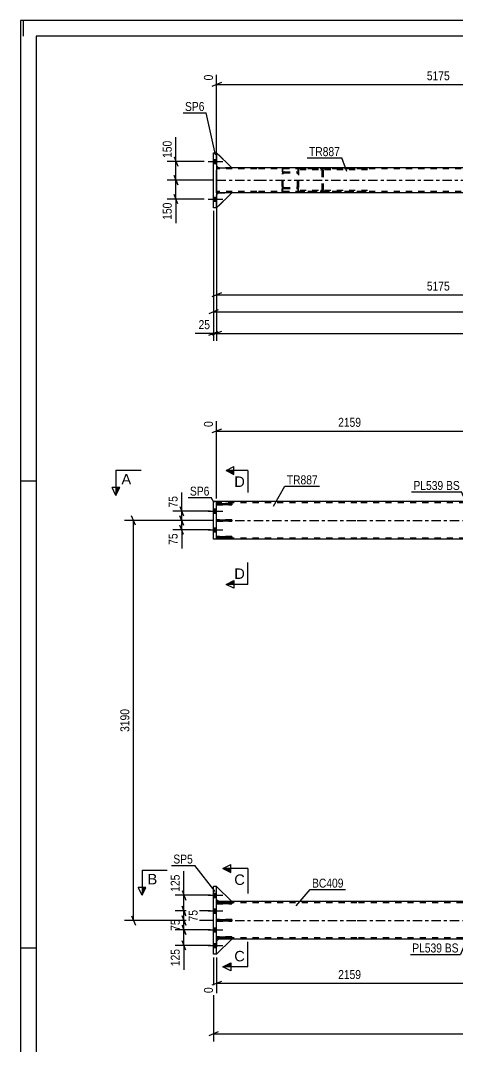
# Model space of a CAD drawing. Header units: millimetres. Extents: x -63 to 778, y -435 to 159.
# Drawn here: x -62.6 to 76.9, y -167.8 to 159.5 of the extents above; entities that cross this region are included whole.
import ezdxf

# ---------------------------------------------------------------- set-up
doc = ezdxf.new("R2010")
doc.units = ezdxf.units.MM
doc.linetypes.add('DXK_LINE_DOT2', pattern=[3.9198, 1.9599, -1.9599])
doc.linetypes.add('DXK_LINE_DOT3', pattern=[5.9187, 2.979, -0.9799, 0.9799, -0.9799])
doc.styles.add('Arial', font='ARIAL.TTF', dxfattribs={"height": 0.2})
doc.styles.add('Arial Narrow', font='ARIALN.TTF', dxfattribs={"height": 0.2})

# ---------------------------------------------------------------- blocks, each defined once
blk = doc.blocks.new('Unknown-570387995-1162')
at = {"color": 5, "linetype": 'Continuous'}
for p, q in [((778.37, 159.5), (-62.63, 159.5)), ((-62.63, 159.5), (-62.63, -434.5)), ((-61.63, 154.5), (-61.63, 159.5)), ((773.37, 154.5), (-57.63, 154.5)), ((-57.63, 154.5), (-57.63, -429.5)), ((-57.63, 12.5), (-62.63, 12.5)), ((-57.63, -136.5), (-62.63, -136.5))]:
    blk.add_line(p, q, dxfattribs=at)
blk = doc.blocks.new('Bolt-570387995-1430 - 1399')
at = {"linetype": 'Continuous'}
for points in [[(-1, -118.94), (-1, -120.26), (0, -120.26), (0, -118.94)], [(-1, -118.94), (-1, -120.26), (0, -120.26), (0, -118.94)], [(-1, -118.94), (-1, -120.26), (0, -120.26), (0, -118.94)], [(-1, -123.94), (-1, -125.26), (0, -125.26), (0, -123.94)], [(-1, -123.94), (-1, -125.26), (0, -125.26), (0, -123.94)], [(-1, -129.94), (-1, -131.26), (0, -131.26), (0, -129.94)], [(-1, -129.94), (-1, -131.26), (0, -131.26), (0, -129.94)], [(-1, -134.94), (-1, -136.26), (0, -136.26), (0, -134.94)], [(-1, -134.94), (-1, -136.26), (0, -136.26), (0, -134.94)], [(-1, -134.94), (-1, -136.26), (0, -136.26), (0, -134.94)]]:
    blk.add_hatch(color=1, dxfattribs=at).paths.add_polyline_path(points)
at = {"color": 1, "linetype": 'Continuous'}
for p, q in [((-2.76, -119.6), (2, -119.6)), ((-2.76, -119.6), (2, -119.6)), ((-2.76, -119.6), (2, -119.6)), ((-1, -118.94), (0, -118.94)), ((-1, -118.94), (0, -118.94)), ((-1, -118.94), (0, -118.94)), ((-1, -120.26), (0, -120.26)), ((-1, -120.26), (0, -120.26)), ((-1, -120.26), (0, -120.26)), ((-1, -123.94), (0, -123.94)), ((-1, -123.94), (0, -123.94)), ((-2.76, -124.6), (2, -124.6)), ((-2.76, -124.6), (2, -124.6)), ((-1, -125.26), (0, -125.26)), ((-1, -125.26), (0, -125.26)), ((-2.76, -130.6), (2, -130.6)), ((-2.76, -130.6), (2, -130.6)), ((-1, -129.94), (0, -129.94)), ((-1, -129.94), (0, -129.94)), ((-1, -131.26), (0, -131.26)), ((-1, -131.26), (0, -131.26)), ((-2.76, -135.6), (2, -135.6)), ((-2.76, -135.6), (2, -135.6)), ((-2.76, -135.6), (2, -135.6)), ((-1, -134.94), (0, -134.94)), ((-1, -134.94), (0, -134.94)), ((-1, -134.94), (0, -134.94)), ((-1, -136.26), (0, -136.26)), ((-1, -136.26), (0, -136.26)), ((-1, -136.26), (0, -136.26))]:
    blk.add_line(p, q, dxfattribs=at)
blk = doc.blocks.new('Bolt-570387995-1431 - 1399')
at = {"linetype": 'Continuous'}
for points in [[(-1, 3.66), (-1, 2.34), (0, 2.34), (0, 3.66)], [(-1, 3.66), (-1, 2.34), (0, 2.34), (0, 3.66)], [(-1, -2.34), (-1, -3.66), (0, -3.66), (0, -2.34)], [(-1, -2.34), (-1, -3.66), (0, -3.66), (0, -2.34)]]:
    blk.add_hatch(color=1, dxfattribs=at).paths.add_polyline_path(points)
at = {"color": 1, "linetype": 'Continuous'}
for p, q in [((-1, 3.66), (0, 3.66)), ((-1, 3.66), (0, 3.66)), ((-2.76, 3), (2, 3)), ((-2.76, 3), (2, 3)), ((-1, 2.34), (0, 2.34)), ((-1, 2.34), (0, 2.34)), ((-2.76, -3), (2, -3)), ((-2.76, -3), (2, -3)), ((-1, -2.34), (0, -2.34)), ((-1, -2.34), (0, -2.34)), ((-1, -3.66), (0, -3.66)), ((-1, -3.66), (0, -3.66))]:
    blk.add_line(p, q, dxfattribs=at)
blk = doc.blocks.new('Part-570387995-1521 - 1399')
at = {"color": 2, "linetype": 'Continuous'}
for p, q in [((0, -134.2), (0.6, -133.6)), ((0, -138.4), (4.8, -133.6)), ((4.8, -133.6), (0.6, -133.6))]:
    blk.add_line(p, q, dxfattribs=at)
at = {"color": 7, "linetype": 'DXK_LINE_DOT2'}
blk.add_line((0, -138.4), (0, -134.2), dxfattribs=at)
blk = doc.blocks.new('Part-570387995-1526 - 1399')
at = {"color": 7, "linetype": 'DXK_LINE_DOT2'}
for p, q in [((4.8, 5.41), (0, 5.41)), ((0, 5.41), (0, 4.93)), ((0, 4.93), (4.8, 4.93)), ((0.6, 4.93), (0.6, 5.41)), ((4.8, 4.93), (4.8, 5.41))]:
    blk.add_line(p, q, dxfattribs=at)
blk = doc.blocks.new('Part-570387995-1529 - 1399')
at = {"color": 2, "linetype": 'Continuous'}
for p, q in [((0, 5.41), (4.8, 5.41)), ((0, 5.41), (0, 4.93)), ((4.8, 4.93), (0, 4.93)), ((4.8, 5.41), (4.8, 4.93))]:
    blk.add_line(p, q, dxfattribs=at)
at = {"color": 7, "linetype": 'DXK_LINE_DOT2'}
blk.add_line((0.6, 4.93), (0.6, 5.41), dxfattribs=at)
blk = doc.blocks.new('Part-570387995-1530 - 1399')
at = {"color": 2, "linetype": 'Continuous'}
for p, q in [((0, 0.24), (4.8, 0.24)), ((0, 0.24), (0, -0.24)), ((4.8, 0.24), (4.8, -0.24)), ((4.8, -0.24), (0, -0.24))]:
    blk.add_line(p, q, dxfattribs=at)
at = {"color": 7, "linetype": 'DXK_LINE_DOT2'}
blk.add_line((0.6, -0.24), (0.6, 0.24), dxfattribs=at)
blk = doc.blocks.new('Part-570387995-1548 - 1399')
at = {"color": 2, "linetype": 'Continuous'}
for p, q in [((44.8, 6), (0, 6)), ((201.04, 6), (44.9, 6)), ((44.8, -6), (0, -6)), ((84.9, -6), (44.9, -6))]:
    blk.add_line(p, q, dxfattribs=at)
at = {"color": 7, "linetype": 'DXK_LINE_DOT2'}
for p, q in [((0, -6), (0, 6)), ((44.8, 5.6), (0, 5.6)), ((706.54, 5.6), (44.9, 5.6)), ((44.8, -5.6), (0, -5.6)), ((706.54, -5.6), (44.9, -5.6))]:
    blk.add_line(p, q, dxfattribs=at)
at = {"color": 7, "linetype": 'DXK_LINE_DOT3'}
for p, q in [((0, 0), (44.8, 0)), ((44.9, 0), (706.54, 0))]:
    blk.add_line(p, q, dxfattribs=at)
blk = doc.blocks.new('Part-570387995-1507 - 1399')
at = {"color": 7, "linetype": 'DXK_LINE_DOT2'}
for p, q in [((4.8, -132.86), (0, -132.86)), ((0, -132.86), (0, -133.34)), ((0, -133.34), (4.8, -133.34)), ((0.6, -133.34), (0.6, -132.86)), ((4.8, -133.34), (4.8, -132.86))]:
    blk.add_line(p, q, dxfattribs=at)
blk = doc.blocks.new('Part-570387995-1508 - 1399')
at = {"color": 7, "linetype": 'DXK_LINE_DOT2'}
for p, q in [((4.8, -121.86), (0, -121.86)), ((0, -121.86), (0, -122.34)), ((0, -122.34), (4.8, -122.34)), ((0.6, -122.34), (0.6, -121.86)), ((4.8, -122.34), (4.8, -121.86))]:
    blk.add_line(p, q, dxfattribs=at)
blk = doc.blocks.new('Part-570387995-1509 - 1399')
at = {"color": 7, "linetype": 'DXK_LINE_DOT2'}
for p, q in [((4.8, -127.36), (0, -127.36)), ((0, -127.36), (0, -127.84)), ((0.6, -127.84), (0.6, -127.36)), ((4.8, -127.84), (4.8, -127.36)), ((0, -127.84), (4.8, -127.84))]:
    blk.add_line(p, q, dxfattribs=at)
blk = doc.blocks.new('Part-570387995-1510 - 1399')
at = {"color": 2, "linetype": 'Continuous'}
for p, q in [((0, -133.34), (0, -132.86)), ((0, -132.86), (4.8, -132.86)), ((4.8, -133.34), (0, -133.34)), ((4.8, -132.86), (4.8, -133.34))]:
    blk.add_line(p, q, dxfattribs=at)
at = {"color": 7, "linetype": 'DXK_LINE_DOT2'}
blk.add_line((0.6, -133.34), (0.6, -132.86), dxfattribs=at)
blk = doc.blocks.new('Part-570387995-1511 - 1399')
at = {"color": 2, "linetype": 'Continuous'}
for p, q in [((0, -122.34), (0, -121.86)), ((0, -121.86), (4.8, -121.86)), ((4.8, -122.34), (0, -122.34)), ((4.8, -121.86), (4.8, -122.34))]:
    blk.add_line(p, q, dxfattribs=at)
at = {"color": 7, "linetype": 'DXK_LINE_DOT2'}
blk.add_line((0.6, -122.34), (0.6, -121.86), dxfattribs=at)
blk = doc.blocks.new('Part-570387995-1512 - 1399')
at = {"color": 2, "linetype": 'Continuous'}
for p, q in [((0, -127.84), (0, -127.36)), ((0, -127.36), (4.8, -127.36)), ((4.8, -127.36), (4.8, -127.84)), ((4.8, -127.84), (0, -127.84))]:
    blk.add_line(p, q, dxfattribs=at)
at = {"color": 7, "linetype": 'DXK_LINE_DOT2'}
blk.add_line((0.6, -127.84), (0.6, -127.36), dxfattribs=at)
blk = doc.blocks.new('Part-570387995-1515 - 1399')
at = {"color": 2, "linetype": 'Continuous'}
for p, q in [((0, -116.8), (4.8, -121.6)), ((0.6, -121.6), (0, -121)), ((4.8, -121.6), (0.6, -121.6))]:
    blk.add_line(p, q, dxfattribs=at)
at = {"color": 7, "linetype": 'DXK_LINE_DOT2'}
blk.add_line((0, -121), (0, -116.8), dxfattribs=at)
blk = doc.blocks.new('Part-570387995-1518 - 1399')
at = {"color": 7, "linetype": 'DXK_LINE_DOT2'}
for p, q in [((0, -121), (0, -116.8)), ((0, -116.8), (4.8, -121.6)), ((0.6, -121.6), (0, -121)), ((4.8, -121.6), (0.6, -121.6))]:
    blk.add_line(p, q, dxfattribs=at)
blk = doc.blocks.new('Part-570387995-1524 - 1399')
at = {"color": 7, "linetype": 'DXK_LINE_DOT2'}
for p, q in [((0.6, -133.6), (0, -134.2)), ((0, -138.4), (4.8, -133.6)), ((0, -134.2), (0, -138.4)), ((4.8, -133.6), (0.6, -133.6))]:
    blk.add_line(p, q, dxfattribs=at)
blk = doc.blocks.new('Part-570387995-1525 - 1399')
at = {"color": 7, "linetype": 'DXK_LINE_DOT2'}
for p, q in [((4.8, -5.11), (0, -5.11)), ((0, -5.11), (0, -5.59)), ((0, -5.59), (4.8, -5.59)), ((0.6, -5.59), (0.6, -5.11)), ((4.8, -5.59), (4.8, -5.11))]:
    blk.add_line(p, q, dxfattribs=at)
blk = doc.blocks.new('Part-570387995-1527 - 1399')
at = {"color": 7, "linetype": 'DXK_LINE_DOT2'}
for p, q in [((4.8, 0.24), (0, 0.24)), ((0, 0.24), (0, -0.24)), ((0.6, -0.24), (0.6, 0.24)), ((4.8, -0.24), (4.8, 0.24)), ((0, -0.24), (4.8, -0.24))]:
    blk.add_line(p, q, dxfattribs=at)
blk = doc.blocks.new('Part-570387995-1528 - 1399')
at = {"color": 2, "linetype": 'Continuous'}
for p, q in [((0, -5.59), (0, -5.11)), ((0, -5.11), (4.8, -5.11)), ((4.8, -5.59), (0, -5.59)), ((4.8, -5.11), (4.8, -5.59))]:
    blk.add_line(p, q, dxfattribs=at)
at = {"color": 7, "linetype": 'DXK_LINE_DOT2'}
blk.add_line((0.6, -5.59), (0.6, -5.11), dxfattribs=at)
blk = doc.blocks.new('Part-570387995-1533 - 1399')
at = {"color": 2, "linetype": 'Continuous'}
for p, q in [((0.6, -121.6), (0, -121.6)), ((44.8, -121.6), (4.8, -121.6)), ((84.9, -121.6), (44.9, -121.6)), ((0.6, -133.6), (0, -133.6)), ((44.8, -133.6), (4.8, -133.6)), ((661.74, -133.6), (44.9, -133.6))]:
    blk.add_line(p, q, dxfattribs=at)
at = {"color": 7, "linetype": 'DXK_LINE_DOT2'}
for p, q in [((0, -133.6), (0, -121.6)), ((44.8, -122), (0, -122)), ((4.8, -121.6), (0.6, -121.6)), ((666.54, -122), (44.9, -122)), ((44.8, -133.2), (0, -133.2)), ((4.8, -133.6), (0.6, -133.6)), ((666.54, -133.2), (44.9, -133.2))]:
    blk.add_line(p, q, dxfattribs=at)
at = {"color": 7, "linetype": 'DXK_LINE_DOT3'}
for p, q in [((0, -127.6), (44.8, -127.6)), ((44.9, -127.6), (666.54, -127.6))]:
    blk.add_line(p, q, dxfattribs=at)
blk = doc.blocks.new('Part-570387995-1769 - 1399')
at = {"color": 2, "linetype": 'Continuous'}
for p, q in [((-1, -6), (-1, 6)), ((0, 6), (-1, 6)), ((0, -6), (0, 6)), ((0, -6), (-1, -6))]:
    blk.add_line(p, q, dxfattribs=at)
blk = doc.blocks.new('Part-570387995-1774 - 1399')
at = {"color": 2, "linetype": 'Continuous'}
for p, q in [((-1, -138.4), (-1, -116.8)), ((0, -116.8), (-1, -116.8)), ((0, -138.4), (0, -116.8)), ((0, -138.4), (-1, -138.4))]:
    blk.add_line(p, q, dxfattribs=at)
blk = doc.blocks.new('Part-570387995-4173 - 4102')
at = {"color": 2, "linetype": 'Continuous'}
for p, q in [((0.6, 112.53), (0, 112.53)), ((0, 105.33), (0, 111.73)), ((12.8, 112.53), (4.8, 112.53)), ((141.55, 112.53), (12.9, 112.53)), ((0.6, 104.53), (0, 104.53)), ((12.8, 104.53), (4.8, 104.53)), ((141.55, 104.53), (12.9, 104.53))]:
    blk.add_line(p, q, dxfattribs=at)
at = {"color": 7, "linetype": 'DXK_LINE_DOT2'}
for p, q in [((0, 112.53), (0, 111.73)), ((0, 112.53), (0, 112.3)), ((12.8, 112.13), (0, 112.13)), ((4.8, 112.53), (0.6, 112.53)), ((642.54, 112.13), (12.9, 112.13)), ((0, 104.53), (0, 105.33)), ((12.8, 104.93), (0, 104.93)), ((642.54, 104.93), (12.9, 104.93)), ((4.8, 104.53), (0.6, 104.53))]:
    blk.add_line(p, q, dxfattribs=at)
at = {"color": 7, "linetype": 'DXK_LINE_DOT3'}
for p, q in [((0, 108.53), (12.8, 108.53)), ((12.9, 108.53), (642.54, 108.53))]:
    blk.add_line(p, q, dxfattribs=at)
blk = doc.blocks.new('Bolt-570387995-4121 - 4102')
at = {"linetype": 'Continuous'}
for points in [[(0, 113.87), (0, 115.19), (-1, 115.19), (-1, 113.87)], [(0, 113.87), (0, 115.19), (-1, 115.19), (-1, 113.87)], [(0, 101.87), (0, 103.19), (-1, 103.19), (-1, 101.87)], [(0, 101.87), (0, 103.19), (-1, 103.19), (-1, 101.87)]]:
    blk.add_hatch(color=1, dxfattribs=at).paths.add_polyline_path(points)
at = {"color": 1, "linetype": 'Continuous'}
for p, q in [((-1, 115.19), (0, 115.19)), ((-1, 115.19), (0, 115.19)), ((-2.76, 114.53), (2, 114.53)), ((-2.76, 114.53), (2, 114.53)), ((-1, 113.87), (0, 113.87)), ((-1, 113.87), (0, 113.87)), ((-2.76, 102.53), (2, 102.53)), ((-2.76, 102.53), (2, 102.53)), ((-1, 103.19), (0, 103.19)), ((-1, 103.19), (0, 103.19)), ((-1, 101.87), (0, 101.87)), ((-1, 101.87), (0, 101.87))]:
    blk.add_line(p, q, dxfattribs=at)
blk = doc.blocks.new('Part-570387995-4130 - 4102')
at = {"color": 7, "linetype": 'DXK_LINE_DOT2'}
for p, q in [((21.14, 112.37), (20.9, 112.37)), ((20.9, 112.37), (20.9, 111.17)), ((20.9, 112.37), (20.9, 111.17)), ((21.14, 111.17), (21.14, 112.37)), ((21.14, 111.17), (21.14, 112.37)), ((20.9, 111.17), (21.14, 111.17))]:
    blk.add_line(p, q, dxfattribs=at)
blk = doc.blocks.new('Part-570387995-4131 - 4102')
at = {"color": 7, "linetype": 'DXK_LINE_DOT2'}
for p, q in [((21.14, 105.89), (20.9, 105.89)), ((20.9, 104.69), (20.9, 105.89)), ((20.9, 105.89), (20.9, 104.69)), ((21.14, 104.69), (21.14, 105.89)), ((21.14, 104.69), (21.14, 105.89)), ((20.9, 104.69), (21.14, 104.69))]:
    blk.add_line(p, q, dxfattribs=at)
blk = doc.blocks.new('Part-570387995-4132 - 4102')
at = {"color": 7, "linetype": 'DXK_LINE_DOT2'}
for p, q in [((26.18, 105.89), (25.94, 105.89)), ((25.94, 105.89), (25.94, 104.69)), ((25.94, 105.89), (25.94, 104.69)), ((26.18, 104.69), (26.18, 105.89)), ((26.18, 104.69), (26.18, 105.89)), ((26.18, 104.69), (25.94, 104.69))]:
    blk.add_line(p, q, dxfattribs=at)
blk = doc.blocks.new('Part-570387995-4135 - 4102')
at = {"color": 7, "linetype": 'DXK_LINE_DOT2'}
for p, q in [((26.18, 112.37), (25.94, 112.37)), ((25.94, 112.37), (25.94, 111.17)), ((25.94, 112.37), (25.94, 111.17)), ((26.18, 112.37), (26.18, 111.17)), ((26.18, 111.17), (26.18, 112.37)), ((25.94, 111.17), (26.18, 111.17))]:
    blk.add_line(p, q, dxfattribs=at)
blk = doc.blocks.new('Part-570387995-4152 - 4102')
at = {"color": 7, "linetype": 'DXK_LINE_DOT2'}
for p, q in [((4.8, 112.53), (0, 117.33)), ((0, 117.33), (0, 113.13)), ((0, 113.13), (0.6, 112.53)), ((0.6, 112.53), (4.8, 112.53))]:
    blk.add_line(p, q, dxfattribs=at)
blk = doc.blocks.new('Part-570387995-4155 - 4102')
at = {"color": 2, "linetype": 'Continuous'}
for p, q in [((4.8, 112.53), (0, 117.33)), ((0, 113.13), (0.6, 112.53)), ((0.6, 112.53), (4.8, 112.53))]:
    blk.add_line(p, q, dxfattribs=at)
at = {"color": 7, "linetype": 'DXK_LINE_DOT2'}
blk.add_line((0, 117.33), (0, 113.13), dxfattribs=at)
blk = doc.blocks.new('Part-570387995-4158 - 4102')
at = {"color": 7, "linetype": 'DXK_LINE_DOT2'}
for p, q in [((4.8, 112.53), (0, 117.33)), ((0, 117.33), (0, 113.13)), ((0, 113.13), (0.6, 112.53)), ((0.6, 112.53), (4.8, 112.53))]:
    blk.add_line(p, q, dxfattribs=at)
blk = doc.blocks.new('Part-570387995-4161 - 4102')
at = {"color": 7, "linetype": 'DXK_LINE_DOT2'}
for p, q in [((0, 103.93), (0.6, 104.53)), ((4.8, 104.53), (0, 99.73)), ((0, 99.73), (0, 103.93)), ((0.6, 104.53), (4.8, 104.53))]:
    blk.add_line(p, q, dxfattribs=at)
blk = doc.blocks.new('Part-570387995-4164 - 4102')
at = {"color": 2, "linetype": 'Continuous'}
for p, q in [((0, 103.93), (0.6, 104.53)), ((4.8, 104.53), (0, 99.73)), ((4.8, 104.53), (0.6, 104.53))]:
    blk.add_line(p, q, dxfattribs=at)
at = {"color": 7, "linetype": 'DXK_LINE_DOT2'}
blk.add_line((0, 99.73), (0, 103.93), dxfattribs=at)
blk = doc.blocks.new('Part-570387995-4167 - 4102')
at = {"color": 7, "linetype": 'DXK_LINE_DOT2'}
for p, q in [((0, 103.93), (0.6, 104.53)), ((4.8, 104.53), (0, 99.73)), ((0, 99.73), (0, 103.93)), ((0.6, 104.53), (4.8, 104.53))]:
    blk.add_line(p, q, dxfattribs=at)
blk = doc.blocks.new('Part-570387995-4215 - 4102')
at = {"color": 2, "linetype": 'Continuous'}
for p, q in [((-1, 117.33), (0, 117.33)), ((-1, 99.73), (-1, 117.33)), ((0, 117.33), (0, 99.73)), ((0, 99.73), (-1, 99.73))]:
    blk.add_line(p, q, dxfattribs=at)
blk = doc.blocks.new('Part-570387995-4276 - 4102')
at = {"color": 7, "linetype": 'DXK_LINE_DOT2'}
for p, q in [((20.95, 110.78), (20.9, 110.53)), ((20.9, 106.53), (20.9, 110.53)), ((21.22, 110.53), (21.24, 110.65)), ((21.22, 106.53), (21.22, 110.53)), ((21.54, 111.17), (21.3, 111.12)), ((21.42, 110.83), (21.54, 110.85)), ((21.54, 111.17), (25.54, 111.17)), ((21.54, 110.85), (25.54, 110.85)), ((25.78, 111.12), (25.54, 111.17)), ((25.54, 110.85), (25.66, 110.83)), ((25.84, 110.65), (25.86, 110.53)), ((25.86, 106.53), (25.86, 110.53)), ((26.18, 110.53), (26.13, 110.78)), ((26.18, 106.53), (26.18, 110.53)), ((20.9, 106.53), (20.95, 106.29)), ((21.24, 106.41), (21.22, 106.53)), ((21.3, 105.94), (21.54, 105.89)), ((21.54, 106.21), (21.42, 106.24)), ((21.54, 106.21), (25.54, 106.21)), ((21.54, 105.89), (25.54, 105.89)), ((25.66, 106.24), (25.54, 106.21)), ((25.54, 105.89), (25.78, 105.94)), ((25.86, 106.53), (25.84, 106.41)), ((26.13, 106.29), (26.18, 106.53))]:
    blk.add_line(p, q, dxfattribs=at)
for centre, radius, start, end in [((21.54, 110.53), 0.64, 112.5, 157.5), ((21.54, 110.53), 0.32, 112.5, 157.5), ((25.54, 110.53), 0.32, 22.5, 67.5), ((25.54, 110.53), 0.64, 22.5, 67.5), ((21.54, 106.53), 0.64, 202.5, 247.5), ((21.54, 106.53), 0.32, 202.5, 247.5), ((25.54, 106.53), 0.32, 292.5, 337.5), ((25.54, 106.53), 0.64, 292.5, 337.5)]:
    blk.add_arc(centre, radius, start, end, dxfattribs=at)
blk = doc.blocks.new('Part-570387995-4286 - 4102')
at = {"color": 7, "linetype": 'DXK_LINE_DOT2'}
for p, q in [((26.18, 112.13), (26.18, 104.93)), ((48.18, 112.13), (26.18, 112.13)), ((48.18, 111.81), (26.18, 111.81)), ((33.58, 112.08), (33.25, 112.13)), ((33.25, 111.81), (33.41, 111.79)), ((33.65, 111.61), (33.69, 111.49)), ((33.69, 105.57), (33.69, 111.49)), ((34.12, 111.49), (34.06, 111.74)), ((34.12, 105.57), (34.12, 111.49)), ((48.18, 105.25), (26.18, 105.25)), ((26.18, 104.93), (48.18, 104.93)), ((33.41, 105.28), (33.25, 105.25)), ((33.25, 104.93), (33.58, 104.98)), ((33.69, 105.57), (33.65, 105.45)), ((34.06, 105.33), (34.12, 105.57))]:
    blk.add_line(p, q, dxfattribs=at)
for centre, radius, start, end in [((33.31, 111.4), 0.401, 32.4105, 75.4453), ((33.38, 111.31), 0.802, 32.4105, 75.4453), ((33.31, 105.66), 0.401, 284.5547, 327.5895), ((33.38, 105.76), 0.802, 284.5547, 327.5895)]:
    blk.add_arc(centre, radius, start, end, dxfattribs=at)
blk = doc.blocks.new('StraightDimension-570387995-13014 - 1399')
at = {"color": 7, "linetype": 'Continuous'}
for p, q in [((-1, 0), (-13.99, 0)), ((-11.74, 1.5), (-10.54, -1.5)), ((-11.14, -3), (-11.14, 0)), ((-2, -3), (-13.99, -3)), ((-10.54, -4.5), (-11.74, -1.5))]:
    blk.add_line(p, q, dxfattribs=at)
at = {"color": 0}
blk.add_wipeout([(-11.89, -3.53), (-16.09, -3.53), (-16.09, -8.38), (-11.89, -8.38)], dxfattribs=at)
at = {"color": 7, "linetype": 'Continuous'}
blk.add_line((-11.14, -3), (-11.14, -8.91), dxfattribs=at)
blk.add_line((-11.14, -3), (-11.14, -8.91), dxfattribs=at)
at = {"color": 3, "style": 'Arial Narrow'}
blk.add_text('75', height=2.863, rotation=90.0002, dxfattribs=at).set_placement((-12.49, -7.78))
blk = doc.blocks.new('StraightDimension-570387995-13013 - 1399')
at = {"color": 7, "linetype": 'Continuous'}
for p, q in [((-11.74, 4.5), (-10.54, 1.5)), ((-2, 3), (-13.99, 3)), ((-1, 0), (-13.99, 0)), ((-10.54, -1.5), (-11.74, 1.5)), ((-11.14, 0), (-11.14, 3))]:
    blk.add_line(p, q, dxfattribs=at)
at = {"color": 0}
blk.add_wipeout([(-11.89, 8.38), (-16.09, 8.38), (-16.09, 3.52), (-11.89, 3.52)], dxfattribs=at)
at = {"color": 7, "linetype": 'Continuous'}
blk.add_line((-11.14, 3), (-11.14, 8.91), dxfattribs=at)
blk.add_line((-11.14, 3), (-11.14, 8.91), dxfattribs=at)
at = {"color": 3, "style": 'Arial Narrow'}
blk.add_text('75', height=2.863, rotation=90.0002, dxfattribs=at).set_placement((-12.49, 4.12))
blk = doc.blocks.new('StraightDimension-570387995-13037 - 1399')
at = {"color": 7, "linetype": 'Continuous'}
for p, q in [((-1, -127.6), (-13.3, -127.6)), ((-11.05, -126.1), (-9.85, -129.1)), ((-10.45, -130.6), (-10.45, -127.6)), ((-2, -130.6), (-13.3, -130.6)), ((-9.85, -132.1), (-11.05, -129.1))]:
    blk.add_line(p, q, dxfattribs=at)
at = {"color": 0}
blk.add_wipeout([(-11.2, -126.67), (-15.4, -126.67), (-15.4, -131.53), (-11.2, -131.53)], dxfattribs=at)
at = {"color": 3, "style": 'Arial Narrow'}
blk.add_text('75', height=2.863, rotation=90.0002, dxfattribs=at).set_placement((-11.8, -130.93))
blk = doc.blocks.new('StraightDimension-570387995-2019 - 1399')
at = {"color": 7, "linetype": 'Continuous'}
for p, q in [((-1, -139.4), (-1, -166.19)), ((0.5, -163.19), (-2.5, -164.39)), ((-1, -163.79), (707.54, -163.79))]:
    blk.add_line(p, q, dxfattribs=at)
blk = doc.blocks.new('StraightDimension-570387995-5713 - 1399')
at = {"color": 7, "linetype": 'Continuous'}
for p, q in [((84.9, -5), (84.9, 37.14)), ((0, 7), (0, 31.66)), ((1.5, 29.13), (-1.5, 27.93)), ((0, 28.53), (84.9, 28.53)), ((83.4, 27.93), (86.4, 29.13))]:
    blk.add_line(p, q, dxfattribs=at)
at = {"color": 0, "linetype": 'Continuous'}
for points in [[(84.3, 37.74), (80.1, 37.74), (80.1, 29.23), (84.3, 29.23)], [(-0.6, 32.26), (-4.8, 32.26), (-4.8, 29.23), (-0.6, 29.23)]]:
    blk.add_wipeout(points, dxfattribs=at)
at = {"color": 0}
blk.add_wipeout([(46.71, 29.28), (46.71, 33.48), (38.19, 33.48), (38.19, 29.28)], dxfattribs=at)
at = {"color": 3, "linetype": 'Continuous', "style": 'Arial Narrow'}
for s, height, p in [('2159', 2.863, (83.7, 29.83)), ('0', 2.86, (-1.2, 29.83))]:
    blk.add_text(s, height=height, rotation=90.0002, dxfattribs=at).set_placement(p)
at = {"color": 3, "style": 'Arial Narrow'}
blk.add_text('2159', height=2.863, dxfattribs=at).set_placement((38.79, 29.88))
blk = doc.blocks.new('StraightDimension-570387995-2915 - 1399')
at = {"color": 7, "linetype": 'Continuous'}
for p, q in [((-2, 0), (-29.39, 0)), ((-25.94, -1.5), (-27.14, 1.5)), ((-26.54, -127.6), (-26.54, 0)), ((-1, -127.6), (-29.39, -127.6)), ((-27.14, -126.1), (-25.94, -129.1))]:
    blk.add_line(p, q, dxfattribs=at)
at = {"color": 0}
blk.add_wipeout([(-27.29, -59.54), (-31.49, -59.54), (-31.49, -68.06), (-27.29, -68.06)], dxfattribs=at)
at = {"color": 3, "style": 'Arial Narrow'}
blk.add_text('3190', height=2.863, rotation=90.0002, dxfattribs=at).set_placement((-27.89, -67.46))
blk = doc.blocks.new('StraightDimension-570387995-6138 - 1399')
at = {"color": 7, "linetype": 'Continuous'}
for p, q in [((84.9, -122.6), (84.9, -156.26)), ((0, -139.4), (0, -150.78)), ((1.5, -147.05), (-1.5, -148.25)), ((83.4, -148.25), (86.4, -147.05)), ((0, -147.65), (84.9, -147.65))]:
    blk.add_line(p, q, dxfattribs=at)
at = {"color": 0}
blk.add_wipeout([(46.71, -146.9), (46.71, -142.7), (38.19, -142.7), (38.19, -146.9)], dxfattribs=at)
at = {"color": 0, "linetype": 'Continuous'}
for points in [[(-0.6, -148.35), (-4.8, -148.35), (-4.8, -151.38), (-0.6, -151.38)], [(84.3, -148.35), (80.1, -148.35), (80.1, -156.86), (84.3, -156.86)]]:
    blk.add_wipeout(points, dxfattribs=at)
at = {"color": 3, "style": 'Arial Narrow'}
blk.add_text('2159', height=2.863, dxfattribs=at).set_placement((38.79, -146.3))
at = {"color": 3, "linetype": 'Continuous', "style": 'Arial Narrow'}
for s, height, p in [('0', 2.86, (-1.2, -150.78)), ('2159', 2.863, (83.7, -156.26))]:
    blk.add_text(s, height=height, rotation=90.0002, dxfattribs=at).set_placement(p)
blk = doc.blocks.new('StraightDimension-570387995-13035 - 1399')
at = {"color": 7, "linetype": 'Continuous'}
for p, q in [((-2, -119.6), (-13.3, -119.6)), ((-11.05, -118.1), (-9.85, -121.1)), ((-10.45, -124.6), (-10.45, -119.6)), ((-9.85, -126.1), (-11.05, -123.1)), ((-2, -124.6), (-13.3, -124.6))]:
    blk.add_line(p, q, dxfattribs=at)
at = {"color": 0}
blk.add_wipeout([(-11.2, -112.39), (-15.4, -112.39), (-15.4, -119.07), (-11.2, -119.07)], dxfattribs=at)
at = {"color": 7, "linetype": 'Continuous'}
blk.add_line((-10.45, -119.6), (-10.45, -111.87), dxfattribs=at)
blk.add_line((-10.45, -119.6), (-10.45, -111.87), dxfattribs=at)
at = {"color": 3, "style": 'Arial Narrow'}
blk.add_text('125', height=2.863, rotation=90.0002, dxfattribs=at).set_placement((-11.8, -118.47))
blk = doc.blocks.new('StraightDimension-570387995-13036 - 1399')
at = {"color": 7, "linetype": 'Continuous'}
for p, q in [((-11.05, -123.1), (-9.85, -126.1)), ((-2, -124.6), (-12.85, -124.6)), ((-1, -127.6), (-12.85, -127.6)), ((-9.85, -129.1), (-11.05, -126.1)), ((-10.45, -127.6), (-10.45, -124.6))]:
    blk.add_line(p, q, dxfattribs=at)
at = {"color": 0}
blk.add_wipeout([(-5.5, -123.67), (-9.7, -123.67), (-9.7, -128.53), (-5.5, -128.53)], dxfattribs=at)
at = {"color": 3, "style": 'Arial Narrow'}
blk.add_text('75', height=2.863, rotation=90.0002, dxfattribs=at).set_placement((-6.1, -127.93))
blk = doc.blocks.new('StraightDimension-570387995-13038 - 1399')
at = {"color": 7, "linetype": 'Continuous'}
for p, q in [((-2, -130.6), (-13.3, -130.6)), ((-11.05, -129.1), (-9.85, -132.1)), ((-10.45, -135.6), (-10.45, -130.6)), ((-9.85, -137.1), (-11.05, -134.1)), ((-2, -135.6), (-13.3, -135.6))]:
    blk.add_line(p, q, dxfattribs=at)
at = {"color": 0}
blk.add_wipeout([(-11.2, -136.12), (-15.4, -136.12), (-15.4, -142.81), (-11.2, -142.81)], dxfattribs=at)
at = {"color": 7, "linetype": 'Continuous'}
blk.add_line((-10.45, -135.6), (-10.45, -143.33), dxfattribs=at)
blk.add_line((-10.45, -135.6), (-10.45, -143.33), dxfattribs=at)
at = {"color": 3, "style": 'Arial Narrow'}
blk.add_text('125', height=2.863, rotation=90.0002, dxfattribs=at).set_placement((-11.8, -142.21))
blk = doc.blocks.new('StraightDimension-570387995-4384 - 4102')
at = {"color": 7, "linetype": 'Continuous'}
for p, q in [((-13.6, 116.03), (-12.4, 113.03)), ((-4, 114.53), (-15.85, 114.53)), ((-13, 108.53), (-13, 114.53)), ((-1, 108.53), (-15.85, 108.53)), ((-12.4, 107.03), (-13.6, 110.03))]:
    blk.add_line(p, q, dxfattribs=at)
at = {"color": 0}
blk.add_wipeout([(-13.75, 121.74), (-17.95, 121.74), (-17.95, 115.06), (-13.75, 115.06)], dxfattribs=at)
at = {"color": 7, "linetype": 'Continuous'}
blk.add_line((-13, 114.53), (-13, 122.27), dxfattribs=at)
blk.add_line((-13, 114.53), (-13, 122.27), dxfattribs=at)
at = {"color": 3, "style": 'Arial Narrow'}
blk.add_text('150', height=2.863, rotation=90.0002, dxfattribs=at).set_placement((-14.35, 115.66))
blk = doc.blocks.new('StraightDimension-570387995-4392 - 4102')
at = {"color": 7, "linetype": 'Continuous'}
for p, q in [((-1, 108.53), (-15.85, 108.53)), ((-13.6, 110.03), (-12.4, 107.03)), ((-13, 102.53), (-13, 108.53)), ((-4, 102.53), (-15.85, 102.53)), ((-12.4, 101.03), (-13.6, 104.03))]:
    blk.add_line(p, q, dxfattribs=at)
at = {"color": 0}
blk.add_wipeout([(-13.75, 102.01), (-17.95, 102.01), (-17.95, 95.32), (-13.75, 95.32)], dxfattribs=at)
at = {"color": 7, "linetype": 'Continuous'}
blk.add_line((-13, 102.53), (-13, 94.8), dxfattribs=at)
blk.add_line((-13, 102.53), (-13, 94.8), dxfattribs=at)
at = {"color": 3, "style": 'Arial Narrow'}
blk.add_text('150', height=2.863, rotation=90.0002, dxfattribs=at).set_placement((-14.35, 95.92))
blk = doc.blocks.new('StraightDimension-570387995-4323 - 4102')
at = {"color": 7, "linetype": 'Continuous'}
for p, q in [((0, 98.73), (0, 57.29)), ((1.5, 60.29), (-1.5, 59.09)), ((0, 59.69), (642.54, 59.69))]:
    blk.add_line(p, q, dxfattribs=at)
blk = doc.blocks.new('StraightDimension-570387995-4347 - 4102')
at = {"color": 7, "linetype": 'Continuous'}
for p, q in [((-1, 98.73), (-1, 57.29)), ((0, 98.73), (0, 57.29)), ((-2.5, 59.09), (0.5, 60.29)), ((1.5, 60.29), (-1.5, 59.09)), ((-1, 59.69), (0, 59.69))]:
    blk.add_line(p, q, dxfattribs=at)
at = {"color": 0}
blk.add_wipeout([(-1.52, 60.44), (-1.52, 64.64), (-6.38, 64.64), (-6.38, 60.44)], dxfattribs=at)
at = {"color": 7, "linetype": 'Continuous'}
blk.add_line((-1, 59.69), (-6.91, 59.69), dxfattribs=at)
blk.add_line((-1, 59.69), (-6.91, 59.69), dxfattribs=at)
at = {"color": 3, "style": 'Arial Narrow'}
blk.add_text('25', height=2.863, dxfattribs=at).set_placement((-5.78, 61.04))
blk = doc.blocks.new('StraightDimension-570387995-12781 - 4102')
at = {"color": 7, "linetype": 'Continuous'}
for p, q in [((0, 103.53), (0, 69.59)), ((141.54, 97.13), (141.54, 69.59)), ((1.5, 72.59), (-1.5, 71.39)), ((140.04, 71.39), (143.04, 72.59)), ((0, 71.99), (141.54, 71.99))]:
    blk.add_line(p, q, dxfattribs=at)
at = {"color": 0}
blk.add_wipeout([(75.03, 72.74), (75.03, 76.94), (66.51, 76.94), (66.51, 72.74)], dxfattribs=at)
at = {"color": 3, "style": 'Arial Narrow'}
blk.add_text('5175', height=2.863, dxfattribs=at).set_placement((67.11, 73.34))
blk = doc.blocks.new('StraightDimension-570387995-4442 - 4102')
at = {"color": 7, "linetype": 'Continuous'}
for p, q in [((-1, 98.73), (-1, 64.17)), ((0.5, 67.17), (-2.5, 65.97)), ((-1, 66.57), (643.54, 66.57))]:
    blk.add_line(p, q, dxfattribs=at)
blk = doc.blocks.new('StraightDimension-570387995-12886 - 4102')
at = {"color": 7, "linetype": 'Continuous'}
for p, q in [((141.54, 116.43), (141.54, 147.7)), ((0, 113.53), (0, 142.22)), ((1.5, 139.69), (-1.5, 138.49)), ((0, 139.09), (141.54, 139.09)), ((140.04, 138.49), (143.04, 139.69))]:
    blk.add_line(p, q, dxfattribs=at)
at = {"color": 0, "linetype": 'Continuous'}
for points in [[(140.94, 148.3), (136.74, 148.3), (136.74, 139.79), (140.94, 139.79)], [(-0.6, 142.82), (-4.8, 142.82), (-4.8, 139.79), (-0.6, 139.79)]]:
    blk.add_wipeout(points, dxfattribs=at)
at = {"color": 0}
blk.add_wipeout([(75.03, 139.84), (75.03, 144.04), (66.51, 144.04), (66.51, 139.84)], dxfattribs=at)
at = {"color": 3, "linetype": 'Continuous', "style": 'Arial Narrow'}
for s, height, p in [('5175', 2.863, (140.34, 140.39)), ('0', 2.86, (-1.2, 140.39))]:
    blk.add_text(s, height=height, rotation=90.0002, dxfattribs=at).set_placement(p)
at = {"color": 3, "style": 'Arial Narrow'}
blk.add_text('5175', height=2.863, dxfattribs=at).set_placement((67.11, 140.44))
blk = doc.blocks.new('Mark-570387995-1544 - 1399')
at = {"color": 0}
blk.add_wipeout([(32.27, 11.52), (32.27, 14.52), (22.41, 14.52), (22.41, 11.52)], dxfattribs=at)
blk.add_wipeout([(32.27, 11.52), (32.27, 14.52), (22.41, 14.52), (22.41, 11.52)], dxfattribs=at)
at = {"color": 30, "linetype": 'Continuous'}
for p, q in [((18.1, 4.53), (21.81, 10.92)), ((21.81, 10.92), (32.87, 10.92))]:
    blk.add_line(p, q, dxfattribs=at)
at = {"color": 3, "style": 'Arial Narrow'}
blk.add_text('TR887', height=2.863, dxfattribs=at).set_placement((22.41, 11.52))
blk = doc.blocks.new('SectionMark-570387995-3166 - 1399')
at = {"color": 6, "linetype": 'Continuous'}
for p, q in [((2, -111.03), (4.5, -109.78)), ((10, -111.03), (2, -111.03)), ((10, -142.42), (2, -142.42)), ((4.5, -143.67), (2, -142.42))]:
    blk.add_line(p, q, dxfattribs=at)
at = {"color": 0, "linetype": 'Continuous'}
for points in [[(9, -116.28), (9, -112.78), (5.63, -112.78), (5.63, -116.28)], [(9, -140.67), (9, -137.17), (5.63, -137.17), (5.63, -140.67)]]:
    blk.add_wipeout(points, dxfattribs=at)
at = {"linetype": 'Continuous'}
for points in [[(4.5, -111.03), (4.5, -112.28), (2, -111.03)], [(4.5, -141.17), (4.5, -142.42), (2, -142.42)]]:
    blk.add_hatch(color=6, dxfattribs=at).paths.add_polyline_path(points)
at = {"color": 6, "linetype": 'Continuous'}
for p, q in [((2, -111.03), (4.5, -112.28)), ((4.5, -112.28), (4.5, -109.78)), ((10, -111.03), (10, -119.03)), ((10, -142.42), (10, -134.42)), ((2, -142.42), (4.5, -141.17)), ((4.5, -141.17), (4.5, -143.67))]:
    blk.add_line(p, q, dxfattribs=at)
at = {"color": 3, "linetype": 'Continuous', "style": 'Arial'}
for p in [(5.63, -116.28), (5.63, -140.67)]:
    blk.add_text('C', height=3.34, dxfattribs=at).set_placement(p)
blk = doc.blocks.new('Mark-570387995-1765 - 1399')
at = {"color": 0}
blk.add_wipeout([(-2.32, 7.91), (-2.32, 10.91), (-8.53, 10.91), (-8.53, 7.91)], dxfattribs=at)
blk.add_wipeout([(-2.32, 7.91), (-2.32, 10.91), (-8.53, 10.91), (-8.53, 7.91)], dxfattribs=at)
at = {"color": 30, "linetype": 'Continuous'}
for p in [(-9.13, 7.31), (-0.79, 5.59)]:
    blk.add_line(p, (-1.72, 7.31), dxfattribs=at)
at = {"color": 3, "style": 'Arial Narrow'}
blk.add_text('SP6', height=2.863, dxfattribs=at).set_placement((-8.53, 7.91))
blk = doc.blocks.new('Mark-570387995-1770 - 1399')
at = {"color": 0}
blk.add_wipeout([(-7.62, -109.47), (-7.62, -106.47), (-13.83, -106.47), (-13.83, -109.47)], dxfattribs=at)
blk.add_wipeout([(-7.62, -109.47), (-7.62, -106.47), (-13.83, -106.47), (-13.83, -109.47)], dxfattribs=at)
at = {"color": 30, "linetype": 'Continuous'}
for p in [(-14.43, -110.07), (-0.46, -118.33)]:
    blk.add_line(p, (-7.02, -110.07), dxfattribs=at)
at = {"color": 3, "style": 'Arial Narrow'}
blk.add_text('SP5', height=2.863, dxfattribs=at).set_placement((-13.83, -109.47))
blk = doc.blocks.new('SectionMark-570387995-3158 - 1399')
at = {"color": 6, "linetype": 'Continuous'}
for p, q in [((-23.81, -111.6), (-23.81, -119.6)), ((-23.81, -119.6), (-25.06, -117.1))]:
    blk.add_line(p, q, dxfattribs=at)
at = {"color": 0, "linetype": 'Continuous'}
blk.add_wipeout([(-18.95, -116.1), (-18.95, -112.6), (-22.06, -112.6), (-22.06, -116.1)], dxfattribs=at)
at = {"linetype": 'Continuous'}
blk.add_hatch(color=6, dxfattribs=at).paths.add_polyline_path([(-23.81, -117.1), (-22.56, -117.1), (-23.81, -119.6)])
at = {"color": 6, "linetype": 'Continuous'}
for p, q in [((-23.81, -111.6), (-15.81, -111.6)), ((-22.56, -117.1), (-25.06, -117.1)), ((-23.81, -119.6), (-22.56, -117.1))]:
    blk.add_line(p, q, dxfattribs=at)
at = {"color": 3, "linetype": 'Continuous', "style": 'Arial'}
blk.add_text('B', height=3.34, dxfattribs=at).set_placement((-22.06, -116.1))
blk = doc.blocks.new('SectionMark-570387995-3130 - 1399')
at = {"color": 6, "linetype": 'Continuous'}
for p, q in [((3, 15.94), (5.5, 17.19)), ((10, 15.94), (3, 15.94)), ((10, -20.4), (3, -20.4)), ((5.5, -21.65), (3, -20.4))]:
    blk.add_line(p, q, dxfattribs=at)
at = {"color": 0, "linetype": 'Continuous'}
for points in [[(9, 10.69), (9, 14.19), (5.63, 14.19), (5.63, 10.69)], [(9, -18.65), (9, -15.15), (5.63, -15.15), (5.63, -18.65)]]:
    blk.add_wipeout(points, dxfattribs=at)
at = {"linetype": 'Continuous'}
for points in [[(5.5, 15.94), (5.5, 14.69), (3, 15.94)], [(5.5, -19.15), (5.5, -20.4), (3, -20.4)]]:
    blk.add_hatch(color=6, dxfattribs=at).paths.add_polyline_path(points)
at = {"color": 6, "linetype": 'Continuous'}
for p, q in [((5.5, 14.69), (5.5, 17.19)), ((3, 15.94), (5.5, 14.69)), ((10, 15.94), (10, 8.94)), ((10, -20.4), (10, -13.4)), ((3, -20.4), (5.5, -19.15)), ((5.5, -19.15), (5.5, -21.65))]:
    blk.add_line(p, q, dxfattribs=at)
at = {"color": 3, "linetype": 'Continuous', "style": 'Arial'}
for p in [(5.63, 10.69), (5.63, -18.65)]:
    blk.add_text('D', height=3.34, dxfattribs=at).set_placement(p)
blk = doc.blocks.new('SectionMark-570387995-3162 - 1399')
at = {"color": 6, "linetype": 'Continuous'}
for p, q in [((-32.15, 16), (-32.15, 8)), ((-32.15, 8), (-33.4, 10.5))]:
    blk.add_line(p, q, dxfattribs=at)
at = {"color": 0, "linetype": 'Continuous'}
blk.add_wipeout([(-27.29, 11.5), (-27.29, 15), (-30.4, 15), (-30.4, 11.5)], dxfattribs=at)
at = {"linetype": 'Continuous'}
blk.add_hatch(color=6, dxfattribs=at).paths.add_polyline_path([(-32.15, 10.5), (-30.9, 10.5), (-32.15, 8)])
at = {"color": 6, "linetype": 'Continuous'}
for p, q in [((-32.15, 16), (-24.15, 16)), ((-30.9, 10.5), (-33.4, 10.5)), ((-32.15, 8), (-30.9, 10.5))]:
    blk.add_line(p, q, dxfattribs=at)
at = {"color": 3, "linetype": 'Continuous', "style": 'Arial'}
blk.add_text('A', height=3.34, dxfattribs=at).set_placement((-30.4, 11.5))
blk = doc.blocks.new('MarkSet-570387995-3242 - 1399')
at = {"color": 0}
blk.add_wipeout([(72.33, 9.72), (72.33, 12.72), (62.83, 12.72), (62.83, 9.72)], dxfattribs=at)
blk.add_wipeout([(72.33, 9.72), (72.33, 12.72), (62.83, 12.72), (62.83, 9.72)], dxfattribs=at)
blk.add_wipeout([(77.62, 9.72), (77.62, 12.72), (73.23, 12.72), (73.23, 9.72)], dxfattribs=at)
blk.add_wipeout([(77.62, 9.72), (77.62, 12.72), (73.23, 12.72), (73.23, 9.72)], dxfattribs=at)
at = {"color": 30, "linetype": 'Continuous'}
for p in [(62.23, 9.12), (84.96, -6.61)]:
    blk.add_line(p, (78.22, 9.12), dxfattribs=at)
at = {"color": 3, "style": 'Arial Narrow'}
for s, p in [('PL539', (62.83, 9.72)), ('BS', (73.23, 9.72))]:
    blk.add_text(s, height=2.863, dxfattribs=at).set_placement(p)
blk = doc.blocks.new('MarkSet-570387995-3254 - 1399')
at = {"color": 0}
blk.add_wipeout([(71.95, -137.83), (71.95, -134.83), (62.45, -134.83), (62.45, -137.83)], dxfattribs=at)
blk.add_wipeout([(71.95, -137.83), (71.95, -134.83), (62.45, -134.83), (62.45, -137.83)], dxfattribs=at)
blk.add_wipeout([(77.23, -137.83), (77.23, -134.83), (72.85, -134.83), (72.85, -137.83)], dxfattribs=at)
blk.add_wipeout([(77.23, -137.83), (77.23, -134.83), (72.85, -134.83), (72.85, -137.83)], dxfattribs=at)
at = {"color": 30, "linetype": 'Continuous'}
for p in [(84.96, -120.99), (61.85, -138.43)]:
    blk.add_line(p, (77.83, -138.43), dxfattribs=at)
at = {"color": 3, "style": 'Arial Narrow'}
for s, p in [('PL539', (62.45, -137.83)), ('BS', (72.85, -137.83))]:
    blk.add_text(s, height=2.863, dxfattribs=at).set_placement(p)
blk = doc.blocks.new('Mark-570387995-16295 - 1399')
at = {"color": 0}
blk.add_wipeout([(40.5, -117.14), (40.5, -114.14), (30.45, -114.14), (30.45, -117.14)], dxfattribs=at)
blk.add_wipeout([(40.5, -117.14), (40.5, -114.14), (30.45, -114.14), (30.45, -117.14)], dxfattribs=at)
at = {"color": 30, "linetype": 'Continuous'}
for p, q in [((25.35, -122.97), (29.85, -117.74)), ((29.85, -117.74), (41.1, -117.74))]:
    blk.add_line(p, q, dxfattribs=at)
at = {"color": 3, "style": 'Arial Narrow'}
blk.add_text('BC409', height=2.863, dxfattribs=at).set_placement((30.45, -117.14))
blk = doc.blocks.new('Mark-570387995-4169 - 4102')
at = {"color": 0}
blk.add_wipeout([(39.35, 116.24), (39.35, 119.24), (29.49, 119.24), (29.49, 116.24)], dxfattribs=at)
blk.add_wipeout([(39.35, 116.24), (39.35, 119.24), (29.49, 119.24), (29.49, 116.24)], dxfattribs=at)
at = {"color": 30, "linetype": 'Continuous'}
for p in [(28.89, 115.64), (41.54, 111.31)]:
    blk.add_line(p, (39.95, 115.64), dxfattribs=at)
at = {"color": 3, "style": 'Arial Narrow'}
blk.add_text('TR887', height=2.863, dxfattribs=at).set_placement((29.49, 116.24))
blk = doc.blocks.new('Mark-570387995-4211 - 4102')
at = {"color": 0}
blk.add_wipeout([(-3.9, 130.63), (-3.9, 133.63), (-10.11, 133.63), (-10.11, 130.63)], dxfattribs=at)
blk.add_wipeout([(-3.9, 130.63), (-3.9, 133.63), (-10.11, 133.63), (-10.11, 130.63)], dxfattribs=at)
at = {"color": 30, "linetype": 'Continuous'}
for p in [(-10.71, 130.03), (-0.4, 116.68)]:
    blk.add_line(p, (-3.3, 130.03), dxfattribs=at)
at = {"color": 3, "style": 'Arial Narrow'}
blk.add_text('SP6', height=2.863, dxfattribs=at).set_placement((-10.11, 130.63))

msp = doc.modelspace()

# ---------------------------------------------------------------- block references
for name in ['Unknown-570387995-1162', 'Bolt-570387995-4121 - 4102', 'Part-570387995-4215 - 4102', 'Part-570387995-4152 - 4102', 'Part-570387995-4155 - 4102', 'Part-570387995-4158 - 4102', 'Part-570387995-4173 - 4102', 'Part-570387995-4130 - 4102', 'Part-570387995-4135 - 4102', 'Part-570387995-4286 - 4102', 'Part-570387995-4276 - 4102', 'Part-570387995-4131 - 4102', 'Part-570387995-4132 - 4102', 'Part-570387995-4161 - 4102', 'Part-570387995-4164 - 4102', 'Part-570387995-4167 - 4102', 'Part-570387995-1548 - 1399', 'Bolt-570387995-1431 - 1399', 'Part-570387995-1769 - 1399', 'Part-570387995-1526 - 1399', 'Part-570387995-1529 - 1399', 'Part-570387995-1530 - 1399', 'Part-570387995-1527 - 1399', 'Part-570387995-1525 - 1399', 'Part-570387995-1528 - 1399', 'Part-570387995-1774 - 1399', 'Part-570387995-1515 - 1399', 'Part-570387995-1518 - 1399', 'Bolt-570387995-1430 - 1399', 'Part-570387995-1533 - 1399', 'Part-570387995-1508 - 1399', 'Part-570387995-1511 - 1399', 'Part-570387995-1509 - 1399', 'Part-570387995-1512 - 1399', 'Part-570387995-1507 - 1399', 'Part-570387995-1510 - 1399', 'Part-570387995-1521 - 1399', 'Part-570387995-1524 - 1399']:
    msp.add_blockref(name, (0, 0))

# ---------------------------------------------------------------- next in the draw order: block references
for name in ['StraightDimension-570387995-4384 - 4102', 'StraightDimension-570387995-13014 - 1399', 'StraightDimension-570387995-13037 - 1399']:
    msp.add_blockref(name, (0, 0))

# ---------------------------------------------------------------- next in the draw order: block references
for name in ['StraightDimension-570387995-12886 - 4102', 'StraightDimension-570387995-4392 - 4102', 'StraightDimension-570387995-13013 - 1399', 'StraightDimension-570387995-2019 - 1399']:
    msp.add_blockref(name, (0, 0))

# ---------------------------------------------------------------- next in the draw order: block references
for name in ['Mark-570387995-4211 - 4102', 'Mark-570387995-4169 - 4102', 'StraightDimension-570387995-4323 - 4102', 'StraightDimension-570387995-5713 - 1399']:
    msp.add_blockref(name, (0, 0))

# ---------------------------------------------------------------- next in the draw order: block references
for name in ['StraightDimension-570387995-4347 - 4102', 'SectionMark-570387995-3130 - 1399', 'Mark-570387995-1544 - 1399', 'Mark-570387995-1765 - 1399', 'StraightDimension-570387995-2915 - 1399']:
    msp.add_blockref(name, (0, 0))

# ---------------------------------------------------------------- next in the draw order: block references
for name in ['StraightDimension-570387995-12781 - 4102', 'SectionMark-570387995-3162 - 1399', 'StraightDimension-570387995-6138 - 1399']:
    msp.add_blockref(name, (0, 0))

# ---------------------------------------------------------------- next in the draw order: block references
for name in ['StraightDimension-570387995-4442 - 4102', 'MarkSet-570387995-3242 - 1399', 'SectionMark-570387995-3166 - 1399', 'StraightDimension-570387995-13035 - 1399']:
    msp.add_blockref(name, (0, 0))

# ---------------------------------------------------------------- next in the draw order: block references
for name in ['Mark-570387995-1770 - 1399', 'StraightDimension-570387995-13036 - 1399']:
    msp.add_blockref(name, (0, 0))

# ---------------------------------------------------------------- next in the draw order: block references
for name in ['SectionMark-570387995-3158 - 1399', 'StraightDimension-570387995-13038 - 1399']:
    msp.add_blockref(name, (0, 0))

# ---------------------------------------------------------------- next in the draw order: block references
for name in ['Mark-570387995-16295 - 1399', 'MarkSet-570387995-3254 - 1399']:
    msp.add_blockref(name, (0, 0))

doc.saveas('drawing.dxf')
